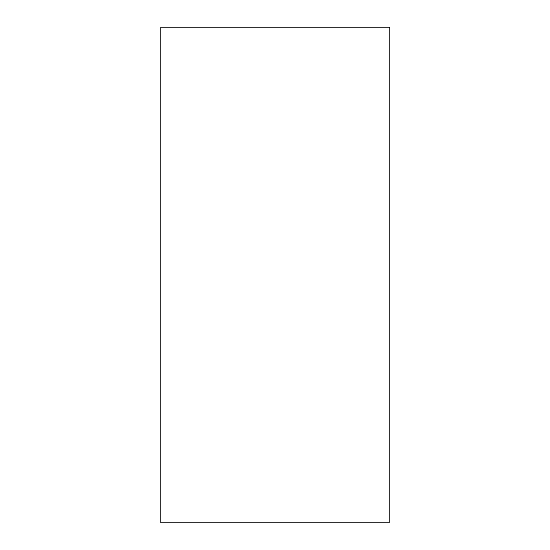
<?xml version="1.0" encoding="UTF-8"?>
<svg xmlns="http://www.w3.org/2000/svg" width="550" height="550" viewBox="0 0 550 550"><rect width="100%" height="100%" fill="white"/><g stroke="black" fill="none" stroke-linecap="round" stroke-linejoin="round"><path stroke-width="0.82" d="M389.544 27.5L160.456 27.5L160.456 522.5L389.544 522.5L389.544 27.5"/></g></svg>
